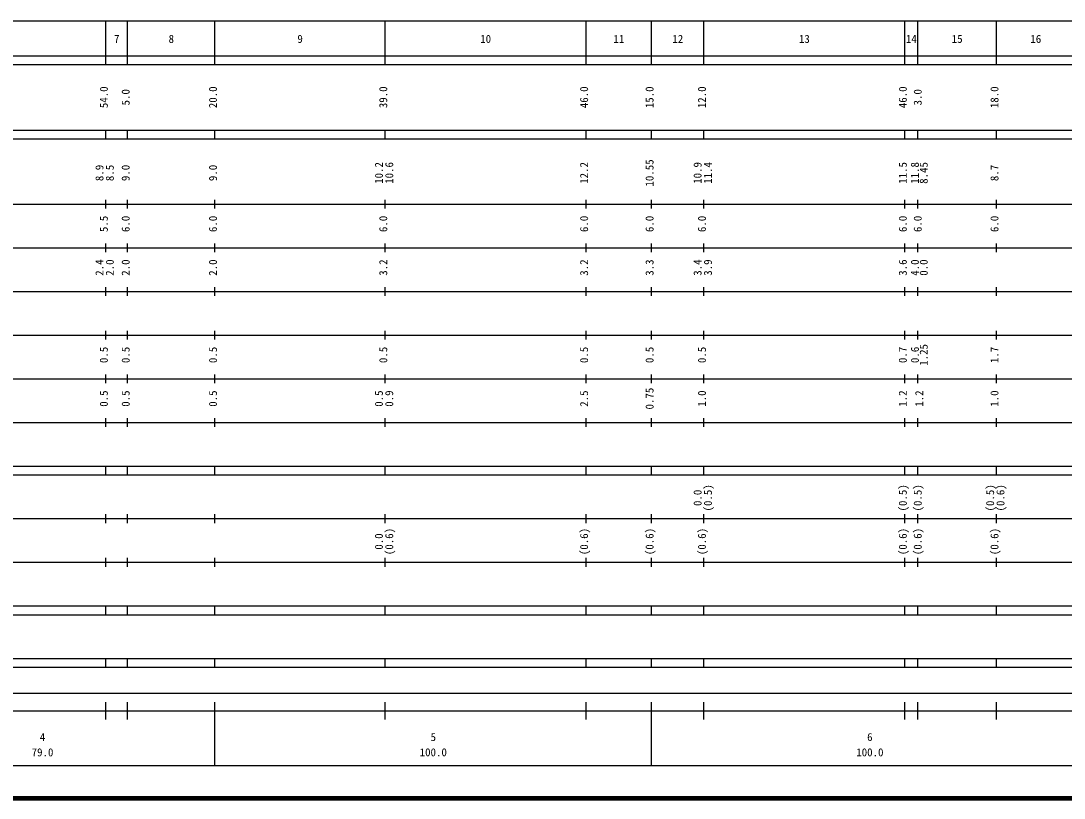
# Model space of a CAD drawing. Units: millimetres on the paper, enlarged 1000 times. Extents: x 40000 to 680000, y 20000 to 380000.
# Drawn here: x 223540 to 462494, y 20000 to 198000 of the extents above; entities that cross this region are included whole.
import ezdxf
from ezdxf.enums import TextEntityAlignment as Align

# ---------------------------------------------------------------- set-up
doc = ezdxf.new("R2010")
doc.units = ezdxf.units.MM
doc.header["$LTSCALE"] = 1000
doc.layers.add('M-TTL', color=2, linetype='Continuous', lineweight=140)
doc.layers.add('M-TTL-BAND', color=7, linetype='Continuous', lineweight=25)
doc.styles.add('ＭＳ ゴシック', font='')
doc.styles.get('ＭＳ ゴシック').set_extended_font_data('MS Gothic')

msp = doc.modelspace()

# ---------------------------------------------------------------- linework, layer by layer
at = {"layer": 'M-TTL'}
msp.add_line((40000, 20000), (680000, 20000), dxfattribs=at)
at = {"layer": 'M-TTL-BAND'}
for p, q in [((68000, 198000), (579000, 198000)), ((243000, 188000), (243000, 198000)), ((248000, 188000), (248000, 198000)), ((268000, 188000), (268000, 198000)), ((307000, 188000), (307000, 198000)), ((353000, 188000), (353000, 198000)), ((368000, 188000), (368000, 198000)), ((380000, 188000), (380000, 198000)), ((426000, 188000), (426000, 198000)), ((429000, 188000), (429000, 198000)), ((447000, 188000), (447000, 198000)), ((40000, 190000), (579000, 190000)), ((40000, 188000), (579000, 188000)), ((40000, 173000), (579000, 173000)), ((243000, 171000), (243000, 173000)), ((248000, 171000), (248000, 173000)), ((268000, 171000), (268000, 173000)), ((307000, 171000), (307000, 173000)), ((353000, 171000), (353000, 173000)), ((368000, 171000), (368000, 173000)), ((380000, 171000), (380000, 173000)), ((426000, 171000), (426000, 173000)), ((429000, 171000), (429000, 173000)), ((447000, 171000), (447000, 173000)), ((40000, 171000), (579000, 171000)), ((40000, 156000), (579000, 156000)), ((243000, 155000), (243000, 157000)), ((248000, 155000), (248000, 157000)), ((268000, 155000), (268000, 157000)), ((307000, 155000), (307000, 157000)), ((353000, 155000), (353000, 157000)), ((368000, 155000), (368000, 157000)), ((380000, 155000), (380000, 157000)), ((426000, 155000), (426000, 157000)), ((429000, 155000), (429000, 157000)), ((447000, 155000), (447000, 157000)), ((46000, 146000), (579000, 146000)), ((243000, 145000), (243000, 147000)), ((248000, 145000), (248000, 147000)), ((268000, 145000), (268000, 147000)), ((307000, 145000), (307000, 147000)), ((353000, 145000), (353000, 147000)), ((368000, 145000), (368000, 147000)), ((380000, 145000), (380000, 147000)), ((426000, 145000), (426000, 147000)), ((429000, 145000), (429000, 147000)), ((447000, 145000), (447000, 147000)), ((243000, 135000), (243000, 137000)), ((248000, 135000), (248000, 137000)), ((268000, 135000), (268000, 137000)), ((307000, 135000), (307000, 137000)), ((353000, 135000), (353000, 137000)), ((368000, 135000), (368000, 137000)), ((380000, 135000), (380000, 137000)), ((426000, 135000), (426000, 137000)), ((429000, 135000), (429000, 137000)), ((447000, 135000), (447000, 137000)), ((52000, 136000), (579000, 136000)), ((243000, 125000), (243000, 127000)), ((248000, 125000), (248000, 127000)), ((268000, 125000), (268000, 127000)), ((307000, 125000), (307000, 127000)), ((353000, 125000), (353000, 127000)), ((368000, 125000), (368000, 127000)), ((380000, 125000), (380000, 127000)), ((426000, 125000), (426000, 127000)), ((429000, 125000), (429000, 127000)), ((447000, 125000), (447000, 127000)), ((46000, 126000), (579000, 126000)), ((52000, 116000), (579000, 116000)), ((243000, 115000), (243000, 117000)), ((248000, 115000), (248000, 117000)), ((268000, 115000), (268000, 117000)), ((307000, 115000), (307000, 117000)), ((353000, 115000), (353000, 117000)), ((368000, 115000), (368000, 117000)), ((380000, 115000), (380000, 117000)), ((426000, 115000), (426000, 117000)), ((429000, 115000), (429000, 117000)), ((447000, 115000), (447000, 117000)), ((46000, 106000), (579000, 106000)), ((243000, 105000), (243000, 107000)), ((248000, 105000), (248000, 107000)), ((268000, 105000), (268000, 107000)), ((307000, 105000), (307000, 107000)), ((353000, 105000), (353000, 107000)), ((368000, 105000), (368000, 107000)), ((380000, 105000), (380000, 107000)), ((426000, 105000), (426000, 107000)), ((429000, 105000), (429000, 107000)), ((447000, 105000), (447000, 107000)), ((40000, 96000), (579000, 96000)), ((243000, 94000), (243000, 96000)), ((248000, 94000), (248000, 96000)), ((268000, 94000), (268000, 96000)), ((307000, 94000), (307000, 96000)), ((353000, 94000), (353000, 96000)), ((368000, 94000), (368000, 96000)), ((380000, 94000), (380000, 96000)), ((426000, 94000), (426000, 96000)), ((429000, 94000), (429000, 96000)), ((447000, 94000), (447000, 96000)), ((40000, 94000), (579000, 94000)), ((49000, 84000), (579000, 84000)), ((243000, 83000), (243000, 85000)), ((248000, 83000), (248000, 85000)), ((268000, 83000), (268000, 85000)), ((307000, 83000), (307000, 85000)), ((353000, 83000), (353000, 85000)), ((368000, 83000), (368000, 85000)), ((380000, 83000), (380000, 85000)), ((426000, 83000), (426000, 85000)), ((429000, 83000), (429000, 85000)), ((447000, 83000), (447000, 85000)), ((243000, 73000), (243000, 75000)), ((248000, 73000), (248000, 75000)), ((268000, 73000), (268000, 75000)), ((307000, 73000), (307000, 75000)), ((353000, 73000), (353000, 75000)), ((368000, 73000), (368000, 75000)), ((380000, 73000), (380000, 75000)), ((426000, 73000), (426000, 75000)), ((429000, 73000), (429000, 75000)), ((447000, 73000), (447000, 75000)), ((40000, 74000), (579000, 74000)), ((40000, 64000), (579000, 64000)), ((243000, 62000), (243000, 64000)), ((248000, 62000), (248000, 64000)), ((268000, 62000), (268000, 64000)), ((307000, 62000), (307000, 64000)), ((353000, 62000), (353000, 64000)), ((368000, 62000), (368000, 64000)), ((380000, 62000), (380000, 64000)), ((426000, 62000), (426000, 64000)), ((429000, 62000), (429000, 64000)), ((447000, 62000), (447000, 64000)), ((40000, 62000), (579000, 62000)), ((40000, 52000), (579000, 52000)), ((243000, 50000), (243000, 52000)), ((248000, 50000), (248000, 52000)), ((268000, 50000), (268000, 52000)), ((307000, 50000), (307000, 52000)), ((353000, 50000), (353000, 52000)), ((368000, 50000), (368000, 52000)), ((380000, 50000), (380000, 52000)), ((426000, 50000), (426000, 52000)), ((429000, 50000), (429000, 52000)), ((447000, 50000), (447000, 52000)), ((40000, 50000), (579000, 50000)), ((71000, 44000), (565000, 44000)), ((243000, 38000), (243000, 42000)), ((248000, 38000), (248000, 42000)), ((268000, 27500), (268000, 42000)), ((307000, 38000), (307000, 42000)), ((353000, 38000), (353000, 42000)), ((368000, 27500), (368000, 42000)), ((380000, 38000), (380000, 42000)), ((426000, 38000), (426000, 42000)), ((429000, 38000), (429000, 42000)), ((447000, 38000), (447000, 42000)), ((40000, 40000), (579000, 40000)), ((68000, 27500), (579000, 27500))]:
    msp.add_line(p, q, dxfattribs=at)

# ---------------------------------------------------------------- texts
at = {"layer": 'M-TTL-BAND', "style": 'ＭＳ ゴシック'}
for s, p in [('7', (245500, 192405)), ('8', (258000, 192405)), ('9', (287500, 192405)), ('10', (330000, 192405)), ('11', (360500, 192405)), ('12', (374000, 192405)), ('13', (403000, 192405)), ('14', (427500, 192405)), ('15', (438000, 192405)), ('16', (456000, 192405)), ('4', (228500, 32523)), ('5', (318000, 32523)), ('6', (418000, 32523)), ('79.0', (228500, 29033)), ('100.0', (318000, 29033)), ('100.0', (418000, 29033))]:
    msp.add_text(s, height=1833, dxfattribs=at).set_placement(p, align=Align.BOTTOM_CENTER)
for s, p in [('54.0', (244000, 180500)), ('5.0', (249000, 180500)), ('20.0', (269000, 180500)), ('39.0', (308000, 180500)), ('46.0', (354000, 180500)), ('15.0', (369000, 180500)), ('12.0', (381000, 180500)), ('46.0', (427000, 180500)), ('3.0', (430416, 180500)), ('18.0', (448000, 180500)), ('8.9', (243000, 163174)), ('8.5', (245370, 163174)), ('9.0', (249000, 163174)), ('9.0', (269000, 163174)), ('10.2', (307000, 163174)), ('10.6', (309370, 163174)), ('12.2', (354000, 163174)), ('10.55', (369000, 163174)), ('10.9', (380000, 163174)), ('11.4', (382370, 163174)), ('11.5', (427000, 163174)), ('11.8', (429769, 163174)), ('8.45', (431786, 163174)), ('8.7', (448000, 163174)), ('5.5', (244000, 151500)), ('6.0', (249000, 151500)), ('6.0', (269000, 151500)), ('6.0', (308000, 151500)), ('6.0', (354000, 151500)), ('6.0', (369000, 151500)), ('6.0', (381000, 151500)), ('6.0', (427000, 151500)), ('6.0', (430416, 151500)), ('6.0', (448000, 151500)), ('2.4', (243000, 141500)), ('2.0', (245370, 141500)), ('2.0', (249000, 141500)), ('2.0', (269000, 141500)), ('3.2', (308000, 141500)), ('3.2', (354000, 141500)), ('3.3', (369000, 141500)), ('3.4', (380000, 141500)), ('3.9', (382370, 141500)), ('3.6', (427000, 141500)), ('4.0', (429769, 141500)), ('0.0', (431786, 141500)), ('0.5', (244000, 121500)), ('0.5', (249000, 121500)), ('0.5', (269000, 121500)), ('0.5', (308000, 121500)), ('0.5', (354000, 121500)), ('0.5', (369000, 121500)), ('0.5', (381000, 121500)), ('0.7', (427000, 121500)), ('0.6', (429769, 121500)), ('1.25', (431786, 121500)), ('1.7', (448000, 121500)), ('0.5', (244000, 111500)), ('0.5', (249000, 111500)), ('0.5', (269000, 111500)), ('0.5', (307000, 111500)), ('0.9', (309370, 111500)), ('2.5', (354000, 111500)), ('0.75', (369000, 111500)), ('1.0', (381000, 111500)), ('1.2', (427000, 111500)), ('1.2', (430769, 111500)), ('1.0', (448000, 111500)), ('(0.5)', (382370, 88764)), ('(0.5)', (427000, 88764)), ('(0.5)', (430416, 88764)), ('(0.5)', (447000, 88764)), ('(0.6)', (449370, 88764)), ('0.0', (380000, 88764)), ('(0.6)', (309370, 78764)), ('(0.6)', (354000, 78764)), ('(0.6)', (369000, 78764)), ('(0.6)', (381000, 78764)), ('(0.6)', (427000, 78764)), ('(0.6)', (430416, 78764)), ('(0.6)', (448000, 78764)), ('0.0', (307000, 78764))]:
    msp.add_text(s, height=1833, rotation=90, dxfattribs=at).set_placement(p, align=Align.BOTTOM_CENTER)

doc.saveas('drawing.dxf')
